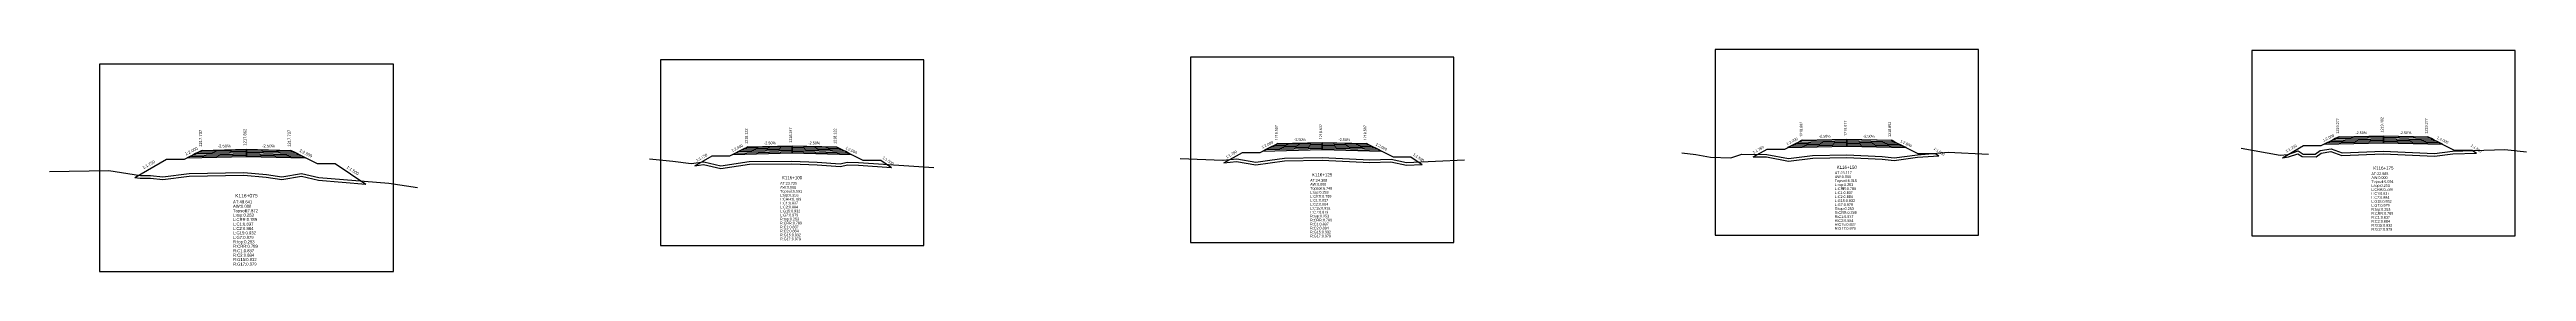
# Model space of a CAD drawing. Extents: x -7 to 78429, y 1189 to 1262.
# Drawn here: x 72311.8 to 72591.3, y 1204 to 1229.1 of the extents above; entities that cross this region are included whole.
import ezdxf
from ezdxf.enums import TextEntityAlignment as Align

# ---------------------------------------------------------------- set-up
doc = ezdxf.new("R2010")
doc.units = 0

msp = doc.modelspace()

# ---------------------------------------------------------------- linework, layer by layer
at = {"layer": 'A4_BORDER', "color": 7}
for points in [[(72317.442, 1204.036), (72350.62, 1204.036), (72350.62, 1227.495), (72317.442, 1227.495), (72317.442, 1204.036)], [(72380.738, 1206.967), (72410.438, 1206.967), (72410.438, 1227.967), (72380.738, 1227.967), (72380.738, 1206.967)], [(72440.542, 1207.295), (72470.242, 1207.295), (72470.242, 1228.295), (72440.542, 1228.295), (72440.542, 1207.295)], [(72499.732, 1208.149), (72529.432, 1208.149), (72529.432, 1229.149), (72499.732, 1229.149), (72499.732, 1208.149)], [(72560.266, 1208.058), (72589.966, 1208.058), (72589.966, 1229.058), (72560.266, 1229.058), (72560.266, 1208.058)]]:
    msp.add_lwpolyline(points, dxfattribs=at)
at = {"layer": 'CLEAR_GROUND', "color": 8}
for points in [[(72384.62, 1215.998), (72385.618, 1216.126), (72387.559, 1215.699), (72390.781, 1216.174), (72395.568, 1216.208), (72398.424, 1216.104), (72401.056, 1215.914), (72401.845, 1216.094), (72403.079, 1216.074), (72406.796, 1215.817)], [(72444.32, 1216.323), (72445.742, 1216.483), (72447.893, 1216.094), (72449.53, 1216.318), (72451.161, 1216.548), (72455.379, 1216.623), (72460.783, 1216.368), (72463.157, 1216.452), (72464.9, 1216.063), (72466.686, 1216.145)], [(72504.02, 1216.999), (72505.519, 1216.989), (72508.013, 1216.529), (72510.746, 1216.869), (72514.584, 1216.943), (72518.564, 1216.746), (72519.936, 1216.603), (72522.576, 1216.951), (72524.966, 1217.136)], [(72563.72, 1216.908), (72564.412, 1216.992), (72565.462, 1217.34), (72565.973, 1217.029), (72567.522, 1217.013), (72568.103, 1217.434), (72569.205, 1217.602), (72570.419, 1217.172), (72575.09, 1217.363), (72580.896, 1217.066), (72582.955, 1217.359), (72585.624, 1217.438)], [(72321.442, 1214.686), (72322.056, 1214.587), (72323.201, 1214.59), (72324.612, 1214.424), (72327.582, 1214.814), (72333.732, 1214.924), (72336.273, 1214.693), (72338.02, 1214.441), (72340.241, 1214.824), (72342.149, 1214.356), (72347.503, 1213.922)]]:
    msp.add_lwpolyline(points, dxfattribs=at)
at = {"layer": 'DESIGN_ROAD_TRIMMED', "color": 1}
for points in [[(72444.32, 1216.323), (72446.392, 1217.507), (72448.392, 1217.507), (72450.392, 1218.507), (72450.392, 1218.507), (72450.287, 1218.454), (72450.287, 1218.454), (72449.971, 1218.296), (72449.971, 1218.296), (72449.656, 1218.139), (72449.656, 1218.139), (72449.34, 1217.981), (72449.34, 1217.981), (72449.024, 1217.823), (72449.024, 1217.823), (72448.708, 1217.665), (72455.392, 1217.832), (72455.392, 1217.982), (72455.392, 1217.982), (72455.392, 1218.132), (72455.392, 1218.132), (72455.392, 1218.282), (72455.392, 1218.282), (72455.392, 1218.432), (72455.392, 1218.432), (72455.392, 1218.582), (72455.392, 1218.582), (72455.392, 1218.632), (72455.392, 1218.632), (72455.392, 1218.632), (72455.392, 1218.632), (72455.392, 1218.632), (72455.392, 1218.582), (72455.392, 1218.582), (72455.392, 1218.432), (72455.392, 1218.432), (72455.392, 1218.282), (72455.392, 1218.282), (72455.392, 1218.132), (72455.392, 1218.132), (72455.392, 1217.982), (72455.392, 1217.982), (72455.392, 1217.832), (72462.077, 1217.665), (72461.761, 1217.823), (72461.761, 1217.823), (72461.445, 1217.981), (72461.445, 1217.981), (72461.129, 1218.139), (72461.129, 1218.139), (72460.813, 1218.296), (72460.813, 1218.296), (72460.498, 1218.454), (72460.498, 1218.454), (72460.392, 1218.507), (72460.392, 1218.507), (72463.392, 1217.007), (72465.392, 1217.007), (72466.686, 1216.145)], [(72504.02, 1216.999), (72505.582, 1217.892), (72507.582, 1217.892), (72509.582, 1218.892), (72509.582, 1218.892), (72509.477, 1218.839), (72509.477, 1218.839), (72509.161, 1218.681), (72509.161, 1218.681), (72508.845, 1218.524), (72508.845, 1218.524), (72508.53, 1218.366), (72508.53, 1218.366), (72508.214, 1218.208), (72508.214, 1218.208), (72507.898, 1218.05), (72514.582, 1218.217), (72514.582, 1218.367), (72514.582, 1218.367), (72514.582, 1218.517), (72514.582, 1218.517), (72514.582, 1218.667), (72514.582, 1218.667), (72514.582, 1218.817), (72514.582, 1218.817), (72514.582, 1218.967), (72514.582, 1218.967), (72514.582, 1219.017), (72514.582, 1219.017), (72514.582, 1219.017), (72514.582, 1219.017), (72514.582, 1219.017), (72514.582, 1218.967), (72514.582, 1218.967), (72514.582, 1218.817), (72514.582, 1218.817), (72514.582, 1218.667), (72514.582, 1218.667), (72514.582, 1218.517), (72514.582, 1218.517), (72514.582, 1218.367), (72514.582, 1218.367), (72514.582, 1218.217), (72521.266, 1218.05), (72520.951, 1218.208), (72520.951, 1218.208), (72520.635, 1218.366), (72520.635, 1218.366), (72520.319, 1218.524), (72520.319, 1218.524), (72520.003, 1218.681), (72520.003, 1218.681), (72519.687, 1218.839), (72519.687, 1218.839), (72519.582, 1218.892), (72519.582, 1218.892), (72522.582, 1217.392), (72524.582, 1217.392), (72524.966, 1217.136)], [(72563.72, 1216.908), (72566.116, 1218.277), (72568.116, 1218.277), (72570.116, 1219.277), (72570.116, 1219.277), (72570.01, 1219.224), (72570.01, 1219.224), (72569.695, 1219.066), (72569.695, 1219.066), (72569.379, 1218.909), (72569.379, 1218.909), (72569.063, 1218.751), (72569.063, 1218.751), (72568.747, 1218.593), (72568.747, 1218.593), (72568.432, 1218.435), (72575.116, 1218.602), (72575.116, 1218.752), (72575.116, 1218.752), (72575.116, 1218.902), (72575.116, 1218.902), (72575.116, 1219.052), (72575.116, 1219.052), (72575.116, 1219.202), (72575.116, 1219.202), (72575.116, 1219.352), (72575.116, 1219.352), (72575.116, 1219.402), (72575.116, 1219.402), (72575.116, 1219.402), (72575.116, 1219.402), (72575.116, 1219.402), (72575.116, 1219.352), (72575.116, 1219.352), (72575.116, 1219.202), (72575.116, 1219.202), (72575.116, 1219.052), (72575.116, 1219.052), (72575.116, 1218.902), (72575.116, 1218.902), (72575.116, 1218.752), (72575.116, 1218.752), (72575.116, 1218.602), (72581.8, 1218.435), (72581.484, 1218.593), (72581.484, 1218.593), (72581.168, 1218.751), (72581.168, 1218.751), (72580.853, 1218.909), (72580.853, 1218.909), (72580.537, 1219.066), (72580.537, 1219.066), (72580.221, 1219.224), (72580.221, 1219.224), (72580.116, 1219.277), (72580.116, 1219.277), (72583.116, 1217.777), (72585.116, 1217.777), (72585.624, 1217.438)], [(72321.442, 1214.686), (72325.031, 1216.737), (72327.031, 1216.737), (72329.031, 1217.737), (72329.031, 1217.737), (72328.926, 1217.684), (72328.926, 1217.684), (72328.61, 1217.526), (72328.61, 1217.526), (72328.294, 1217.369), (72328.294, 1217.369), (72327.978, 1217.211), (72327.978, 1217.211), (72327.663, 1217.053), (72327.663, 1217.053), (72327.347, 1216.895), (72334.031, 1217.062), (72334.031, 1217.212), (72334.031, 1217.212), (72334.031, 1217.362), (72334.031, 1217.362), (72334.031, 1217.512), (72334.031, 1217.512), (72334.031, 1217.662), (72334.031, 1217.662), (72334.031, 1217.812), (72334.031, 1217.812), (72334.031, 1217.862), (72334.031, 1217.862), (72334.031, 1217.862), (72334.031, 1217.862), (72334.031, 1217.862), (72334.031, 1217.812), (72334.031, 1217.812), (72334.031, 1217.662), (72334.031, 1217.662), (72334.031, 1217.512), (72334.031, 1217.512), (72334.031, 1217.362), (72334.031, 1217.362), (72334.031, 1217.212), (72334.031, 1217.212), (72334.031, 1217.062), (72340.715, 1216.895), (72340.4, 1217.053), (72340.4, 1217.053), (72340.084, 1217.211), (72340.084, 1217.211), (72339.768, 1217.369), (72339.768, 1217.369), (72339.452, 1217.526), (72339.452, 1217.526), (72339.136, 1217.684), (72339.136, 1217.684), (72339.031, 1217.737), (72339.031, 1217.737), (72342.031, 1216.237), (72344.031, 1216.237), (72347.503, 1213.922)], [(72384.62, 1215.998), (72386.588, 1217.122), (72388.588, 1217.122), (72390.588, 1218.122), (72390.588, 1218.122), (72390.482, 1218.069), (72390.482, 1218.069), (72390.167, 1217.911), (72390.167, 1217.911), (72389.851, 1217.754), (72389.851, 1217.754), (72389.535, 1217.596), (72389.535, 1217.596), (72389.219, 1217.438), (72389.219, 1217.438), (72388.904, 1217.28), (72395.588, 1217.447), (72395.588, 1217.597), (72395.588, 1217.597), (72395.588, 1217.747), (72395.588, 1217.747), (72395.588, 1217.897), (72395.588, 1217.897), (72395.588, 1218.047), (72395.588, 1218.047), (72395.588, 1218.197), (72395.588, 1218.197), (72395.588, 1218.247), (72395.588, 1218.247), (72395.588, 1218.247), (72395.588, 1218.247), (72395.588, 1218.247), (72395.588, 1218.197), (72395.588, 1218.197), (72395.588, 1218.047), (72395.588, 1218.047), (72395.588, 1217.897), (72395.588, 1217.897), (72395.588, 1217.747), (72395.588, 1217.747), (72395.588, 1217.597), (72395.588, 1217.597), (72395.588, 1217.447), (72402.272, 1217.28), (72401.956, 1217.438), (72401.956, 1217.438), (72401.64, 1217.596), (72401.64, 1217.596), (72401.325, 1217.754), (72401.325, 1217.754), (72401.009, 1217.911), (72401.009, 1217.911), (72400.693, 1218.069), (72400.693, 1218.069), (72400.588, 1218.122), (72400.588, 1218.122), (72403.588, 1216.622), (72405.588, 1216.622), (72406.796, 1215.817)]]:
    msp.add_lwpolyline(points, dxfattribs=at)
at = {"layer": 'FINISHED_ROAD', "color": 2}
for points in [[(72446.392, 1217.507), (72448.392, 1217.507), (72450.392, 1218.507), (72450.392, 1218.507), (72455.392, 1218.632), (72460.392, 1218.507), (72460.392, 1218.507), (72463.392, 1217.007), (72465.392, 1217.007)], [(72505.582, 1217.892), (72507.582, 1217.892), (72509.582, 1218.892), (72509.582, 1218.892), (72514.582, 1219.017), (72519.582, 1218.892), (72519.582, 1218.892), (72522.582, 1217.392), (72524.582, 1217.392)], [(72566.116, 1218.277), (72568.116, 1218.277), (72570.116, 1219.277), (72570.116, 1219.277), (72575.116, 1219.402), (72580.116, 1219.277), (72580.116, 1219.277), (72583.116, 1217.777), (72585.116, 1217.777)], [(72325.031, 1216.737), (72327.031, 1216.737), (72329.031, 1217.737), (72329.031, 1217.737), (72334.031, 1217.862), (72339.031, 1217.737), (72339.031, 1217.737), (72342.031, 1216.237), (72344.031, 1216.237)], [(72386.588, 1217.122), (72388.588, 1217.122), (72390.588, 1218.122), (72390.588, 1218.122), (72395.588, 1218.247), (72400.588, 1218.122), (72400.588, 1218.122), (72403.588, 1216.622), (72405.588, 1216.622)]]:
    msp.add_lwpolyline(points, dxfattribs=at)
at = {"layer": 'LAYER_0', "color": 4}
for points in [[(72450.392, 1218.507), (72450.287, 1218.454), (72455.392, 1218.582), (72455.392, 1218.632)], [(72509.582, 1218.892), (72509.477, 1218.839), (72514.582, 1218.967), (72514.582, 1219.017)], [(72570.116, 1219.277), (72570.01, 1219.224), (72575.116, 1219.352), (72575.116, 1219.402)], [(72329.031, 1217.737), (72328.926, 1217.684), (72334.031, 1217.812), (72334.031, 1217.862)], [(72390.588, 1218.122), (72390.482, 1218.069), (72395.588, 1218.197), (72395.588, 1218.247)]]:
    msp.add_lwpolyline(points, dxfattribs=at)
at = {"layer": 'LAYER_1', "color": 4}
for points in [[(72450.287, 1218.454), (72449.971, 1218.296), (72455.392, 1218.432), (72455.392, 1218.582)], [(72509.477, 1218.839), (72509.161, 1218.681), (72514.582, 1218.817), (72514.582, 1218.967)], [(72570.01, 1219.224), (72569.695, 1219.066), (72575.116, 1219.202), (72575.116, 1219.352)], [(72328.926, 1217.684), (72328.61, 1217.526), (72334.031, 1217.662), (72334.031, 1217.812)], [(72390.482, 1218.069), (72390.167, 1217.911), (72395.588, 1218.047), (72395.588, 1218.197)]]:
    msp.add_lwpolyline(points, dxfattribs=at)
at = {"layer": 'LAYER_10', "color": 6}
for points in [[(72520.635, 1218.366), (72520.951, 1218.208), (72514.582, 1218.367), (72514.582, 1218.517)], [(72581.168, 1218.751), (72581.484, 1218.593), (72575.116, 1218.752), (72575.116, 1218.902)], [(72340.084, 1217.211), (72340.4, 1217.053), (72334.031, 1217.212), (72334.031, 1217.362)], [(72401.64, 1217.596), (72401.956, 1217.438), (72395.588, 1217.597), (72395.588, 1217.747)], [(72461.445, 1217.981), (72461.761, 1217.823), (72455.392, 1217.982), (72455.392, 1218.132)]]:
    msp.add_lwpolyline(points, dxfattribs=at)
at = {"layer": 'LAYER_11', "color": 6}
for points in [[(72520.951, 1218.208), (72521.266, 1218.05), (72514.582, 1218.217), (72514.582, 1218.367)], [(72581.484, 1218.593), (72581.8, 1218.435), (72575.116, 1218.602), (72575.116, 1218.752)], [(72340.4, 1217.053), (72340.715, 1216.895), (72334.031, 1217.062), (72334.031, 1217.212)], [(72401.956, 1217.438), (72402.272, 1217.28), (72395.588, 1217.447), (72395.588, 1217.597)], [(72461.761, 1217.823), (72462.077, 1217.665), (72455.392, 1217.832), (72455.392, 1217.982)]]:
    msp.add_lwpolyline(points, dxfattribs=at)
at = {"layer": 'LAYER_2', "color": 4}
for points in [[(72449.971, 1218.296), (72449.656, 1218.139), (72455.392, 1218.282), (72455.392, 1218.432)], [(72509.161, 1218.681), (72508.845, 1218.524), (72514.582, 1218.667), (72514.582, 1218.817)], [(72569.695, 1219.066), (72569.379, 1218.909), (72575.116, 1219.052), (72575.116, 1219.202)], [(72328.61, 1217.526), (72328.294, 1217.369), (72334.031, 1217.512), (72334.031, 1217.662)], [(72390.167, 1217.911), (72389.851, 1217.754), (72395.588, 1217.897), (72395.588, 1218.047)]]:
    msp.add_lwpolyline(points, dxfattribs=at)
at = {"layer": 'LAYER_3', "color": 4}
for points in [[(72508.845, 1218.524), (72508.53, 1218.366), (72514.582, 1218.517), (72514.582, 1218.667)], [(72569.379, 1218.909), (72569.063, 1218.751), (72575.116, 1218.902), (72575.116, 1219.052)], [(72328.294, 1217.369), (72327.978, 1217.211), (72334.031, 1217.362), (72334.031, 1217.512)], [(72389.851, 1217.754), (72389.535, 1217.596), (72395.588, 1217.747), (72395.588, 1217.897)], [(72449.656, 1218.139), (72449.34, 1217.981), (72455.392, 1218.132), (72455.392, 1218.282)]]:
    msp.add_lwpolyline(points, dxfattribs=at)
at = {"layer": 'LAYER_4', "color": 4}
for points in [[(72508.53, 1218.366), (72508.214, 1218.208), (72514.582, 1218.367), (72514.582, 1218.517)], [(72569.063, 1218.751), (72568.747, 1218.593), (72575.116, 1218.752), (72575.116, 1218.902)], [(72327.978, 1217.211), (72327.663, 1217.053), (72334.031, 1217.212), (72334.031, 1217.362)], [(72389.535, 1217.596), (72389.219, 1217.438), (72395.588, 1217.597), (72395.588, 1217.747)], [(72449.34, 1217.981), (72449.024, 1217.823), (72455.392, 1217.982), (72455.392, 1218.132)]]:
    msp.add_lwpolyline(points, dxfattribs=at)
at = {"layer": 'LAYER_5', "color": 4}
for points in [[(72508.214, 1218.208), (72507.898, 1218.05), (72514.582, 1218.217), (72514.582, 1218.367)], [(72568.747, 1218.593), (72568.432, 1218.435), (72575.116, 1218.602), (72575.116, 1218.752)], [(72327.663, 1217.053), (72327.347, 1216.895), (72334.031, 1217.062), (72334.031, 1217.212)], [(72389.219, 1217.438), (72388.904, 1217.28), (72395.588, 1217.447), (72395.588, 1217.597)], [(72449.024, 1217.823), (72448.708, 1217.665), (72455.392, 1217.832), (72455.392, 1217.982)]]:
    msp.add_lwpolyline(points, dxfattribs=at)
at = {"layer": 'LAYER_6', "color": 6}
for points in [[(72460.392, 1218.507), (72460.498, 1218.454), (72455.392, 1218.582), (72455.392, 1218.632)], [(72519.582, 1218.892), (72519.687, 1218.839), (72514.582, 1218.967), (72514.582, 1219.017)], [(72580.116, 1219.277), (72580.221, 1219.224), (72575.116, 1219.352), (72575.116, 1219.402)], [(72339.031, 1217.737), (72339.136, 1217.684), (72334.031, 1217.812), (72334.031, 1217.862)], [(72400.588, 1218.122), (72400.693, 1218.069), (72395.588, 1218.197), (72395.588, 1218.247)]]:
    msp.add_lwpolyline(points, dxfattribs=at)
at = {"layer": 'LAYER_7', "color": 6}
for points in [[(72460.498, 1218.454), (72460.813, 1218.296), (72455.392, 1218.432), (72455.392, 1218.582)], [(72519.687, 1218.839), (72520.003, 1218.681), (72514.582, 1218.817), (72514.582, 1218.967)], [(72580.221, 1219.224), (72580.537, 1219.066), (72575.116, 1219.202), (72575.116, 1219.352)], [(72339.136, 1217.684), (72339.452, 1217.526), (72334.031, 1217.662), (72334.031, 1217.812)], [(72400.693, 1218.069), (72401.009, 1217.911), (72395.588, 1218.047), (72395.588, 1218.197)]]:
    msp.add_lwpolyline(points, dxfattribs=at)
at = {"layer": 'LAYER_8', "color": 6}
for points in [[(72460.813, 1218.296), (72461.129, 1218.139), (72455.392, 1218.282), (72455.392, 1218.432)], [(72520.003, 1218.681), (72520.319, 1218.524), (72514.582, 1218.667), (72514.582, 1218.817)], [(72580.537, 1219.066), (72580.853, 1218.909), (72575.116, 1219.052), (72575.116, 1219.202)], [(72339.452, 1217.526), (72339.768, 1217.369), (72334.031, 1217.512), (72334.031, 1217.662)], [(72401.009, 1217.911), (72401.325, 1217.754), (72395.588, 1217.897), (72395.588, 1218.047)]]:
    msp.add_lwpolyline(points, dxfattribs=at)
at = {"layer": 'LAYER_9', "color": 6}
for points in [[(72520.319, 1218.524), (72520.635, 1218.366), (72514.582, 1218.517), (72514.582, 1218.667)], [(72580.853, 1218.909), (72581.168, 1218.751), (72575.116, 1218.902), (72575.116, 1219.052)], [(72339.768, 1217.369), (72340.084, 1217.211), (72334.031, 1217.362), (72334.031, 1217.512)], [(72401.325, 1217.754), (72401.64, 1217.596), (72395.588, 1217.747), (72395.588, 1217.897)], [(72461.129, 1218.139), (72461.445, 1217.981), (72455.392, 1218.132), (72455.392, 1218.282)]]:
    msp.add_lwpolyline(points, dxfattribs=at)
at = {"layer": 'NATURAL_GROUND', "color": 3}
for points in [[(72379.523, 1216.764), (72382.141, 1216.517), (72384.191, 1216.245), (72385.632, 1216.43), (72387.57, 1216.004), (72390.758, 1216.474), (72395.573, 1216.508), (72398.441, 1216.404), (72401.033, 1216.216), (72401.814, 1216.394), (72403.092, 1216.373), (72411.59, 1215.786)], [(72439.379, 1216.803), (72444.192, 1216.625), (72444.217, 1216.613), (72445.752, 1216.786), (72447.899, 1216.398), (72449.488, 1216.616), (72451.137, 1216.848), (72455.383, 1216.923), (72460.784, 1216.668), (72463.184, 1216.753), (72464.926, 1216.365), (72471.436, 1216.663)], [(72495.977, 1217.457), (72497.544, 1217.271), (72499.198, 1216.952), (72501.486, 1216.911), (72502.757, 1217.308), (72505.547, 1217.289), (72508.022, 1216.833), (72510.724, 1217.168), (72514.588, 1217.243), (72518.587, 1217.045), (72519.932, 1216.905), (72522.545, 1217.249), (72526.009, 1217.518), (72530.559, 1217.319)], [(72559.072, 1217.989), (72563.464, 1217.179), (72564.346, 1217.286), (72565.5, 1217.668), (72566.059, 1217.328), (72567.426, 1217.314), (72567.986, 1217.719), (72569.235, 1217.909), (72570.465, 1217.474), (72575.092, 1217.664), (72580.883, 1217.367), (72582.93, 1217.659), (72588.827, 1217.833), (72591.259, 1217.57)], [(72311.822, 1215.36), (72318.498, 1215.466), (72322.08, 1214.887), (72323.218, 1214.89), (72324.61, 1214.726), (72327.56, 1215.114), (72333.743, 1215.224), (72336.308, 1214.991), (72338.016, 1214.745), (72340.252, 1215.13), (72342.197, 1214.653), (72350.092, 1214.014), (72353.323, 1213.528)]]:
    msp.add_lwpolyline(points, dxfattribs=at)
at = {"layer": 'STRUCTURE_LEFT', "color": 4}
for points in [[(72450.392, 1218.507), (72450.287, 1218.454), (72450.287, 1218.454), (72449.971, 1218.296), (72449.971, 1218.296), (72449.656, 1218.139), (72449.656, 1218.139), (72449.34, 1217.981), (72449.34, 1217.981), (72449.024, 1217.823), (72449.024, 1217.823), (72448.708, 1217.665), (72455.392, 1217.832), (72455.392, 1217.982), (72455.392, 1217.982), (72455.392, 1218.132), (72455.392, 1218.132), (72455.392, 1218.282), (72455.392, 1218.282), (72455.392, 1218.432), (72455.392, 1218.432), (72455.392, 1218.582), (72455.392, 1218.582), (72455.392, 1218.632), (72455.392, 1218.632)], [(72509.582, 1218.892), (72509.477, 1218.839), (72509.477, 1218.839), (72509.161, 1218.681), (72509.161, 1218.681), (72508.845, 1218.524), (72508.845, 1218.524), (72508.53, 1218.366), (72508.53, 1218.366), (72508.214, 1218.208), (72508.214, 1218.208), (72507.898, 1218.05), (72514.582, 1218.217), (72514.582, 1218.367), (72514.582, 1218.367), (72514.582, 1218.517), (72514.582, 1218.517), (72514.582, 1218.667), (72514.582, 1218.667), (72514.582, 1218.817), (72514.582, 1218.817), (72514.582, 1218.967), (72514.582, 1218.967), (72514.582, 1219.017), (72514.582, 1219.017)], [(72570.116, 1219.277), (72570.01, 1219.224), (72570.01, 1219.224), (72569.695, 1219.066), (72569.695, 1219.066), (72569.379, 1218.909), (72569.379, 1218.909), (72569.063, 1218.751), (72569.063, 1218.751), (72568.747, 1218.593), (72568.747, 1218.593), (72568.432, 1218.435), (72575.116, 1218.602), (72575.116, 1218.752), (72575.116, 1218.752), (72575.116, 1218.902), (72575.116, 1218.902), (72575.116, 1219.052), (72575.116, 1219.052), (72575.116, 1219.202), (72575.116, 1219.202), (72575.116, 1219.352), (72575.116, 1219.352), (72575.116, 1219.402), (72575.116, 1219.402)], [(72329.031, 1217.737), (72328.926, 1217.684), (72328.926, 1217.684), (72328.61, 1217.526), (72328.61, 1217.526), (72328.294, 1217.369), (72328.294, 1217.369), (72327.978, 1217.211), (72327.978, 1217.211), (72327.663, 1217.053), (72327.663, 1217.053), (72327.347, 1216.895), (72334.031, 1217.062), (72334.031, 1217.212), (72334.031, 1217.212), (72334.031, 1217.362), (72334.031, 1217.362), (72334.031, 1217.512), (72334.031, 1217.512), (72334.031, 1217.662), (72334.031, 1217.662), (72334.031, 1217.812), (72334.031, 1217.812), (72334.031, 1217.862), (72334.031, 1217.862)], [(72390.588, 1218.122), (72390.482, 1218.069), (72390.482, 1218.069), (72390.167, 1217.911), (72390.167, 1217.911), (72389.851, 1217.754), (72389.851, 1217.754), (72389.535, 1217.596), (72389.535, 1217.596), (72389.219, 1217.438), (72389.219, 1217.438), (72388.904, 1217.28), (72395.588, 1217.447), (72395.588, 1217.597), (72395.588, 1217.597), (72395.588, 1217.747), (72395.588, 1217.747), (72395.588, 1217.897), (72395.588, 1217.897), (72395.588, 1218.047), (72395.588, 1218.047), (72395.588, 1218.197), (72395.588, 1218.197), (72395.588, 1218.247), (72395.588, 1218.247)]]:
    msp.add_lwpolyline(points, dxfattribs=at)
at = {"layer": 'STRUCTURE_RIGHT', "color": 6}
for points in [[(72455.392, 1218.632), (72455.392, 1218.632), (72455.392, 1218.582), (72455.392, 1218.582), (72455.392, 1218.432), (72455.392, 1218.432), (72455.392, 1218.282), (72455.392, 1218.282), (72455.392, 1218.132), (72455.392, 1218.132), (72455.392, 1217.982), (72455.392, 1217.982), (72455.392, 1217.832), (72462.077, 1217.665), (72461.761, 1217.823), (72461.761, 1217.823), (72461.445, 1217.981), (72461.445, 1217.981), (72461.129, 1218.139), (72461.129, 1218.139), (72460.813, 1218.296), (72460.813, 1218.296), (72460.498, 1218.454), (72460.498, 1218.454), (72460.392, 1218.507)], [(72514.582, 1219.017), (72514.582, 1219.017), (72514.582, 1218.967), (72514.582, 1218.967), (72514.582, 1218.817), (72514.582, 1218.817), (72514.582, 1218.667), (72514.582, 1218.667), (72514.582, 1218.517), (72514.582, 1218.517), (72514.582, 1218.367), (72514.582, 1218.367), (72514.582, 1218.217), (72521.266, 1218.05), (72520.951, 1218.208), (72520.951, 1218.208), (72520.635, 1218.366), (72520.635, 1218.366), (72520.319, 1218.524), (72520.319, 1218.524), (72520.003, 1218.681), (72520.003, 1218.681), (72519.687, 1218.839), (72519.687, 1218.839), (72519.582, 1218.892)], [(72575.116, 1219.402), (72575.116, 1219.402), (72575.116, 1219.352), (72575.116, 1219.352), (72575.116, 1219.202), (72575.116, 1219.202), (72575.116, 1219.052), (72575.116, 1219.052), (72575.116, 1218.902), (72575.116, 1218.902), (72575.116, 1218.752), (72575.116, 1218.752), (72575.116, 1218.602), (72581.8, 1218.435), (72581.484, 1218.593), (72581.484, 1218.593), (72581.168, 1218.751), (72581.168, 1218.751), (72580.853, 1218.909), (72580.853, 1218.909), (72580.537, 1219.066), (72580.537, 1219.066), (72580.221, 1219.224), (72580.221, 1219.224), (72580.116, 1219.277)], [(72334.031, 1217.862), (72334.031, 1217.862), (72334.031, 1217.812), (72334.031, 1217.812), (72334.031, 1217.662), (72334.031, 1217.662), (72334.031, 1217.512), (72334.031, 1217.512), (72334.031, 1217.362), (72334.031, 1217.362), (72334.031, 1217.212), (72334.031, 1217.212), (72334.031, 1217.062), (72340.715, 1216.895), (72340.4, 1217.053), (72340.4, 1217.053), (72340.084, 1217.211), (72340.084, 1217.211), (72339.768, 1217.369), (72339.768, 1217.369), (72339.452, 1217.526), (72339.452, 1217.526), (72339.136, 1217.684), (72339.136, 1217.684), (72339.031, 1217.737)], [(72395.588, 1218.247), (72395.588, 1218.247), (72395.588, 1218.197), (72395.588, 1218.197), (72395.588, 1218.047), (72395.588, 1218.047), (72395.588, 1217.897), (72395.588, 1217.897), (72395.588, 1217.747), (72395.588, 1217.747), (72395.588, 1217.597), (72395.588, 1217.597), (72395.588, 1217.447), (72402.272, 1217.28), (72401.956, 1217.438), (72401.956, 1217.438), (72401.64, 1217.596), (72401.64, 1217.596), (72401.325, 1217.754), (72401.325, 1217.754), (72401.009, 1217.911), (72401.009, 1217.911), (72400.693, 1218.069), (72400.693, 1218.069), (72400.588, 1218.122)]]:
    msp.add_lwpolyline(points, dxfattribs=at)

# ---------------------------------------------------------------- texts
at = {"layer": 'INFO_TEXT'}
for s, height, p in [('AT:23.736', 0.3, (72394.238, 1213.867)), ('AW:0.000', 0.3, (72394.238, 1213.417)), ('Topsoil:6.691', 0.3, (72394.238, 1212.967)), ('L:top:0.253', 0.3, (72394.238, 1212.517)), ('AT:24.308', 0.3, (72454.042, 1214.195)), ('AW:0.000', 0.3, (72454.042, 1213.745)), ('Topsoil:6.748', 0.3, (72454.042, 1213.295)), ('L:top:0.253', 0.3, (72454.042, 1212.845)), ('AT:23.117', 0.3, (72513.232, 1215.049)), ('AW:0.000', 0.3, (72513.232, 1214.599)), ('Topsoil:6.315', 0.3, (72513.232, 1214.149)), ('L:top:0.253', 0.3, (72513.232, 1213.699)), ('L:CRR:0.789', 0.3, (72513.232, 1213.249)), ('L:C1:0.837', 0.3, (72513.232, 1212.799)), ('AT:22.585', 0.3, (72573.766, 1214.958)), ('AW:0.000', 0.3, (72573.766, 1214.508)), ('Topsoil:6.694', 0.3, (72573.766, 1214.058)), ('L:top:0.253', 0.3, (72573.766, 1213.608)), ('L:CRR:0.789', 0.3, (72573.766, 1213.158)), ('L:C1:0.837', 0.3, (72573.766, 1212.708)), ('AT:48.641', 0.34, (72332.523, 1211.744)), ('AW:0.000', 0.34, (72332.523, 1211.241)), ('Topsoil:7.872', 0.34, (72332.523, 1210.739)), ('L:top:0.253', 0.34, (72332.523, 1210.236)), ('L:CRR:0.789', 0.34, (72332.523, 1209.733)), ('L:CRR:0.789', 0.3, (72394.238, 1212.067)), ('L:C1:0.837', 0.3, (72394.238, 1211.617)), ('L:C2:0.884', 0.3, (72394.238, 1211.167)), ('L:G15:0.932', 0.3, (72394.238, 1210.717)), ('L:G7:0.979', 0.3, (72394.238, 1210.267)), ('R:top:0.253', 0.3, (72394.238, 1209.817)), ('L:CRR:0.789', 0.3, (72454.042, 1212.395)), ('L:C1:0.837', 0.3, (72454.042, 1211.945)), ('L:C2:0.884', 0.3, (72454.042, 1211.495)), ('L:G15:0.932', 0.3, (72454.042, 1211.045)), ('L:G7:0.979', 0.3, (72454.042, 1210.595)), ('R:top:0.253', 0.3, (72454.042, 1210.145)), ('R:CRR:0.789', 0.3, (72454.042, 1209.695)), ('L:C2:0.884', 0.3, (72513.232, 1212.349)), ('L:G15:0.932', 0.3, (72513.232, 1211.899)), ('L:G7:0.979', 0.3, (72513.232, 1211.449)), ('R:top:0.253', 0.3, (72513.232, 1210.999)), ('R:CRR:0.789', 0.3, (72513.232, 1210.549)), ('R:C1:0.837', 0.3, (72513.232, 1210.099)), ('L:C2:0.884', 0.3, (72573.766, 1212.258)), ('L:G15:0.932', 0.3, (72573.766, 1211.808)), ('L:G7:0.979', 0.3, (72573.766, 1211.358)), ('R:top:0.253', 0.3, (72573.766, 1210.908)), ('R:CRR:0.789', 0.3, (72573.766, 1210.458)), ('R:C1:0.837', 0.3, (72573.766, 1210.008)), ('L:C1:0.837', 0.34, (72332.523, 1209.231)), ('L:C2:0.884', 0.34, (72332.523, 1208.728)), ('L:G15:0.932', 0.34, (72332.523, 1208.225)), ('L:G7:0.979', 0.34, (72332.523, 1207.723)), ('R:top:0.253', 0.34, (72332.523, 1207.22)), ('R:CRR:0.789', 0.3, (72394.238, 1209.367)), ('R:C1:0.837', 0.3, (72394.238, 1208.917)), ('R:C2:0.884', 0.3, (72394.238, 1208.467)), ('R:G15:0.932', 0.3, (72394.238, 1208.017)), ('R:G17:0.979', 0.3, (72394.238, 1207.567)), ('R:C1:0.837', 0.3, (72454.042, 1209.245)), ('R:C2:0.884', 0.3, (72454.042, 1208.795)), ('R:G15:0.932', 0.3, (72454.042, 1208.345)), ('R:G17:0.979', 0.3, (72454.042, 1207.895)), ('R:C2:0.884', 0.3, (72513.232, 1209.649)), ('R:G15:0.932', 0.3, (72513.232, 1209.199)), ('R:G17:0.979', 0.3, (72513.232, 1208.749)), ('R:C2:0.884', 0.3, (72573.766, 1209.558)), ('R:G15:0.932', 0.3, (72573.766, 1209.108)), ('R:G17:0.979', 0.3, (72573.766, 1208.658)), ('R:CRR:0.789', 0.34, (72332.523, 1206.717)), ('R:C1:0.837', 0.34, (72332.523, 1206.214)), ('R:C2:0.884', 0.34, (72332.523, 1205.712)), ('R:G15:0.932', 0.34, (72332.523, 1205.209)), ('R:G17:0.979', 0.34, (72332.523, 1204.706))]:
    msp.add_text(s, height=height, dxfattribs=at).set_placement(p)
at = {"layer": 'LEFT_TEXT_H'}
for s, height, p in [('1219.277', 0.3, (72570.116, 1219.637)), ('1217.737', 0.335, (72329.031, 1218.139)), ('1218.122', 0.3, (72390.588, 1218.482)), ('1218.507', 0.3, (72450.392, 1218.867)), ('1218.892', 0.3, (72509.582, 1219.252))]:
    msp.add_text(s, height=height, rotation=90, dxfattribs=at).set_placement(p)
at = {"layer": 'POINT_TEXT_H'}
for s, height, p in [('1219.402', 0.3, (72575.116, 1219.762)), ('1217.862', 0.335, (72334.031, 1218.264)), ('1218.247', 0.3, (72395.588, 1218.607)), ('1218.632', 0.3, (72455.392, 1218.992)), ('1219.017', 0.3, (72514.582, 1219.377))]:
    msp.add_text(s, height=height, rotation=90, dxfattribs=at).set_placement(p)
at = {"layer": 'RIGHT_TEXT_H'}
for s, height, p in [('1219.277', 0.3, (72580.116, 1219.637)), ('1217.737', 0.335, (72339.031, 1218.139)), ('1218.122', 0.3, (72400.588, 1218.482)), ('1218.507', 0.3, (72460.392, 1218.867)), ('1218.892', 0.3, (72519.582, 1219.252))]:
    msp.add_text(s, height=height, rotation=90, dxfattribs=at).set_placement(p)
at = {"layer": 'SLOPE_left'}
for s, height, rotation, p in [('1:2.000', 0.3, 26.565, (72389.507, 1217.783)), ('1:2.000', 0.3, 26.565, (72449.312, 1218.168)), ('1:2.000', 0.3, 26.565, (72508.502, 1218.553)), ('1:1.750', 0.3, 29.745, (72564.829, 1217.749)), ('1:2.000', 0.3, 26.565, (72569.035, 1218.938)), ('1:1.750', 0.335, 29.745, (72323.137, 1215.886)), ('1:2.000', 0.335, 26.565, (72327.941, 1217.417)), ('1:1.750', 0.3, 29.745, (72385.515, 1216.716)), ('1:1.750', 0.3, 29.745, (72445.267, 1217.071)), ('1:1.750', 0.3, 29.745, (72504.712, 1217.602))]:
    msp.add_text(s, height=height, rotation=rotation, dxfattribs=at).set_placement(p, align=Align.BOTTOM_CENTER)
at = {"layer": 'SLOPE_right'}
for s, height, rotation, p in [('1:2.000', 0.3, -26.565, (72461.973, 1217.918)), ('1:2.000', 0.3, -26.565, (72521.163, 1218.303)), ('1:2.000', 0.3, -26.565, (72581.696, 1218.688)), ('1:1.500', 0.3, -33.69, (72585.47, 1217.757)), ('1:2.000', 0.335, -26.565, (72340.621, 1217.167)), ('1:1.500', 0.335, -33.69, (72345.879, 1215.247)), ('1:2.000', 0.3, -26.565, (72402.168, 1217.533)), ('1:1.500', 0.3, -33.69, (72406.291, 1216.369)), ('1:1.500', 0.3, -33.69, (72466.139, 1216.726)), ('1:1.500', 0.3, -33.69, (72524.874, 1217.414))]:
    msp.add_text(s, height=height, rotation=rotation, dxfattribs=at).set_placement(p, align=Align.BOTTOM_CENTER)
at = {"layer": 'SLOPE_TEXT'}
for height, p in [(0.335, (72331.531, 1218.068)), (0.335, (72336.531, 1218.068)), (0.3, (72393.088, 1218.425)), (0.3, (72398.088, 1218.425)), (0.3, (72452.892, 1218.81)), (0.3, (72457.892, 1218.81)), (0.3, (72512.082, 1219.195)), (0.3, (72517.082, 1219.195)), (0.3, (72572.616, 1219.58)), (0.3, (72577.616, 1219.58))]:
    msp.add_text('-2.50%', height=height, dxfattribs=at).set_placement(p, align=Align.CENTER)
at = {"layer": 'STATION_TITLE'}
for s, height, p in [('K116+150', 0.36, (72514.582, 1215.649)), ('K116+175', 0.36, (72575.116, 1215.558)), ('K116+075', 0.402, (72334.031, 1212.414)), ('K116+100', 0.36, (72395.588, 1214.467)), ('K116+125', 0.36, (72455.392, 1214.795))]:
    msp.add_text(s, height=height, dxfattribs=at).set_placement(p, align=Align.CENTER)

doc.saveas('drawing.dxf')
